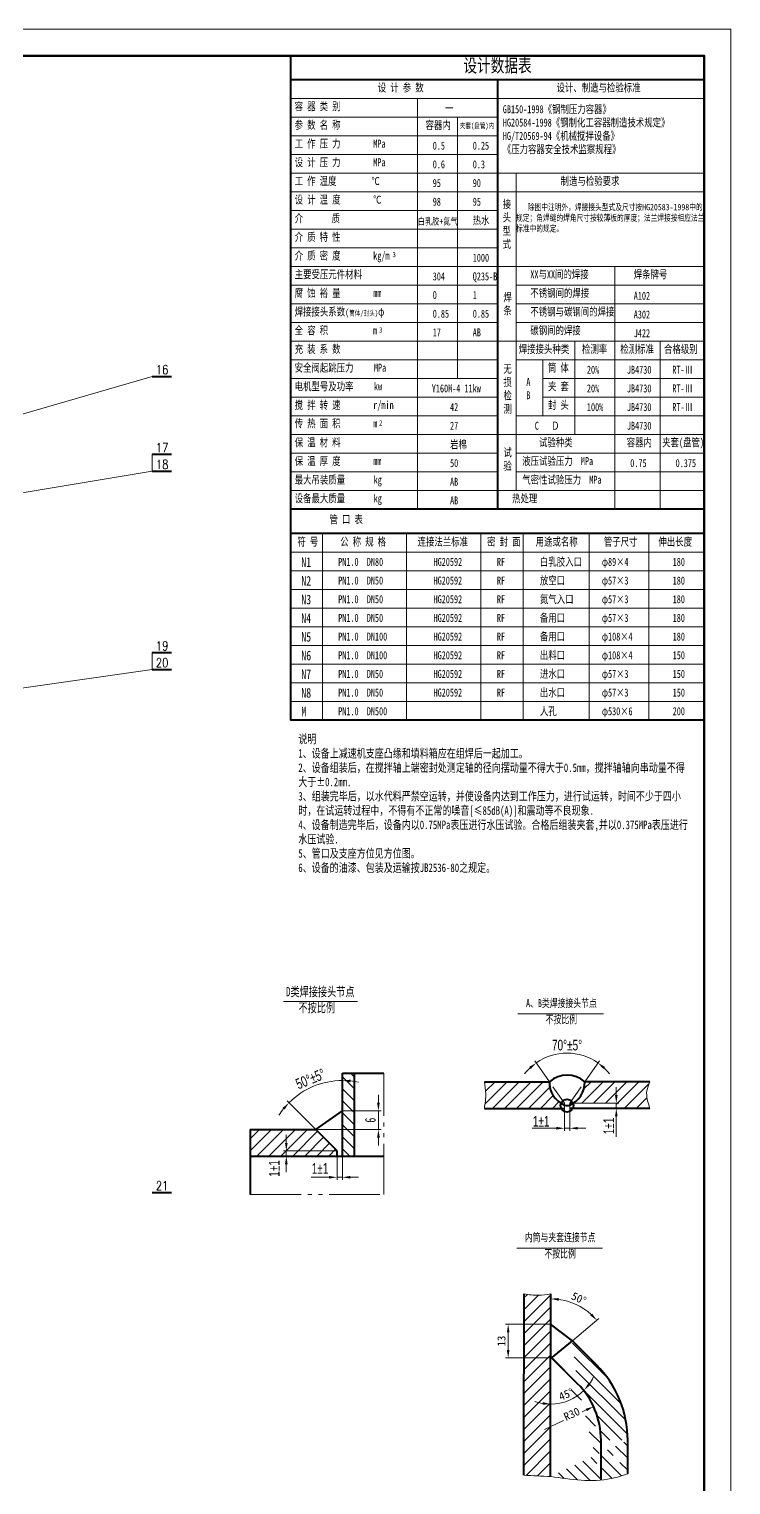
# Model space of a CAD drawing. Extents: x 588 to 11544, y -7167 to 4607.
# Drawn here: x 7862 to 11544, y -3033 to 4607 of the extents above; entities that cross this region are included whole.
import ezdxf
from ezdxf.enums import TextEntityAlignment as Align

# ---------------------------------------------------------------- set-up
doc = ezdxf.new("R2010")
doc.units = 0
doc.header["$LTSCALE"] = 10
doc.header["$PDMODE"] = 1
doc.linetypes.add('JXX-L', pattern=[2.9499999999999997, 1.9, -0.25, 0.15, -0.25, 0.15, -0.25])
doc.linetypes.add('XX-L', pattern=[1.25, 0.75, -0.5])
doc.layers.get('Defpoints').update_dxf_attribs({"linetype": 'CONTINUOUS'})
for name, color, linetype, lineweight in [('A 粗实线', 1, 'CONTINUOUS', 40), ('B 细实线', 7, 'CONTINUOUS', 18), ('C 文 字', 2, 'CONTINUOUS', 20), ('G 长虚线', 6, 'XX-L', 20), ('I 长双点线', 3, 'JXX-L', 18), ('J 标注尺寸', 2, 'CONTINUOUS', 18)]:
    doc.layers.add(name, color=color, linetype=linetype, lineweight=lineweight)
doc.styles.add('HZTXT', font='SIMFANG.TTF', dxfattribs={"width": 0.75})
doc.styles.add('ROMANC', font='romanc', dxfattribs={"width": 0.7, "height": 6})
doc.styles.get("Standard").update_dxf_attribs({"font": 'SIMFANG.TTF'})
doc.styles.add('style2', font='SIMFANG.TTF', dxfattribs={"width": 0.7})
doc.styles.add('标题中文', font='SIMFANG.TTF', dxfattribs={"width": 0.7})
doc.dimstyles.new('通用标注4.0', dxfattribs={"dimtxt": 42, "dimasz": 42, "dimexe": 4, "dimexo": 4, "dimgap": 4, "dimtad": 1, "dimdec": 0, "dimzin": 0, "dimdsep": 46, "dimtxsty": 'Standard', "dimcen": 4, "dimadec": 0, "dimazin": 0, "dimtfac": 0.375, "dimtdec": 0, "dimtmove": 2, "dimatfit": 3, "dimfxl": 1, "dimtzin": 0, "dimarcsym": 0})

# ---------------------------------------------------------------- blocks, each defined once
blk = doc.blocks.new('*D20')
at = {"layer": 'Defpoints', "color": 0}
for p in [(3057.883918135711, 4137.645602098165), (3047.205497225733, 4127.329979971777), (3060.40881783709, 4127.329979971777), (3052.807157531412, 4119.329979971777), (3054.807157531412, 4119.329979971777)]:
    blk.add_point(p, dxfattribs=at)
at = {"layer": 'J 标注尺寸', "color": 0, "lineweight": -2}
for p, q in [((3047.205497225733, 4127.329979971777), (3041.670125989236, 4135.235309369756)), ((3060.40881783709, 4127.329979971777), (3065.944189073587, 4135.235309369756))]:
    blk.add_line(p, q, dxfattribs=at)
for start, end in [(54.99999999999565, 125.0000000000044), (133.5339302520783, 142.0678605041521), (37.93213949584797, 46.46606974792181)]:
    blk.add_arc((3053.807157531412, 4117.901831965035), 20.16026875055566, start, end, dxfattribs=at)
at = {"layer": 'J 标注尺寸', "color": 0}
for points in [[(3039.604619324006, 4132.904456170163), (3040.237553920406, 4132.130250902369), (3042.243702425587, 4134.416157325467)], [(3067.376761142417, 4132.130250902369), (3068.009695738817, 4132.904456170163), (3065.370612637236, 4134.416157325467)]]:
    blk.add_solid(points, dxfattribs=at)
at = {"layer": 'J 标注尺寸', "color": 0, "insert": (3053.807157531412, 4141.062100715591), "char_height": 4, "attachment_point": 5, "style": 'style2'}
blk.add_mtext('{\\fﾷￂￋￎ_GB2312|b0|i0|c134|p49;70°±5°}', dxfattribs=at)
blk = doc.blocks.new('*D26')
at = {"layer": 'Defpoints', "color": 0}
for p in [(3237.529882554551, 4833.701037508146), (3244.866875172898, 4832.923096402701), (3234.866875172898, 4816.319008281709), (3242.866875172898, 4808.319008281709), (3244.866875172898, 4806.319008281708)]:
    blk.add_point(p, dxfattribs=at)
at = {"layer": 'J 标注尺寸', "color": 0, "lineweight": -2}
for p, q in [((3244.866875172898, 4832.923096402701), (3244.866875172899, 4835.666970911132)), ((3234.866875172898, 4816.319008281709), (3224.114731783625, 4827.071151670984))]:
    blk.add_line(p, q, dxfattribs=at)
for start, end in [(89.99999999999905, 134.9999999999966), (77.86737145388587, 83.93368572694246), (141.0663142730532, 147.1326285461097)]:
    blk.add_arc((3244.866875172898, 4806.319008281709), 28.34796262942333, start, end, dxfattribs=at)
at = {"layer": 'J 标注尺寸', "color": 0}
for points in [[(3247.836215487091, 4834.008929804123), (3247.889129342651, 4835.00752888478), (3244.866875172899, 4834.666970911132)], [(3222.443971294357, 4824.46779932445), (3223.187503222061, 4823.799098888917), (3224.821838564812, 4826.364044889798)]]:
    blk.add_solid(points, dxfattribs=at)
at = {"layer": 'J 标注尺寸', "color": 0, "insert": (3232.870529236219, 4835.280749340962), "char_height": 4, "attachment_point": 5, "rotation": 22.499999999999368, "style": 'style2'}
blk.add_mtext('{\\fﾷￂￋￎ_GB2312|b0|i0|c134|p49;50°±5°}', dxfattribs=at)
blk = doc.blocks.new('*D25')
at = {"layer": 'Defpoints', "color": 0}
for p in [(3244.866875172898, 4823.321083663805), (3258.347866930999, 4823.321083663805), (3234.866875172899, 4816.319008281709)]:
    blk.add_point(p, dxfattribs=at)
at = {"layer": 'J 标注尺寸', "color": 0, "lineweight": -2}
for p, q in [((3258.347866930999, 4826.321083663805), (3258.347866930999, 4829.321083663805)), ((3244.866875172898, 4823.321083663805), (3259.347866930999, 4823.321083663805)), ((3258.347866930999, 4816.319008281709), (3258.347866930999, 4823.321083663805)), ((3234.866875172899, 4816.319008281709), (3259.347866930999, 4816.319008281709)), ((3258.347866930999, 4813.319008281709), (3258.347866930999, 4810.319008281709))]:
    blk.add_line(p, q, dxfattribs=at)
at = {"layer": 'J 标注尺寸', "color": 0}
for points in [[(3257.847866930999, 4826.321083663805), (3258.847866930999, 4826.321083663805), (3258.347866930999, 4823.321083663805)], [(3257.847866930999, 4813.319008281709), (3258.847866930999, 4813.319008281709), (3258.347866930999, 4816.319008281709)]]:
    blk.add_solid(points, dxfattribs=at)
at = {"layer": 'J 标注尺寸', "color": 0, "insert": (3255.347866930998, 4819.820045972758), "char_height": 4, "attachment_point": 5, "rotation": 90, "style": 'style2'}
blk.add_mtext('6', dxfattribs=at)
blk = doc.blocks.new('*D54')
at = {"layer": 'Defpoints', "color": 0}
for p in [(1560.302169632409, -309.4414335799414), (1544.37686691069, -322.0425097915684), (1560.704548699302, -322.0425097915684)]:
    blk.add_point(p, dxfattribs=at)
at = {"layer": 'J 标注尺寸', "color": 0, "lineweight": -2}
for p, q in [((1560.302169632409, -309.4414335799414), (1543.37686691069, -309.4414335799414)), ((1544.37686691069, -312.4414335799414), (1544.37686691069, -319.0425097915684)), ((1560.704548699302, -322.0425097915684), (1543.37686691069, -322.0425097915684))]:
    blk.add_line(p, q, dxfattribs=at)
at = {"layer": 'J 标注尺寸', "color": 0}
for points in [[(1543.87686691069, -312.4414335799414), (1544.87686691069, -312.4414335799414), (1544.37686691069, -309.4414335799414)], [(1543.87686691069, -319.0425097915684), (1544.87686691069, -319.0425097915684), (1544.37686691069, -322.0425097915684)]]:
    blk.add_solid(points, dxfattribs=at)
at = {"layer": 'J 标注尺寸', "color": 0, "insert": (1541.87686691069, -315.7419716857546), "char_height": 3, "attachment_point": 5, "rotation": 90}
blk.add_mtext('13', dxfattribs=at)
blk = doc.blocks.new('*D52')
at = {"layer": 'Defpoints', "color": 0}
for p in [(1560.302169632409, -298.0465491641398), (1572.688474704927, -303.6124269160521), (1568.429458390522, -315.625283859058), (1560.30216963241, -322.4448888584612), (1560.30216963241, -322.4448888584612)]:
    blk.add_point(p, dxfattribs=at)
at = {"layer": 'J 标注尺寸', "color": 0, "lineweight": -2}
blk.add_line((1568.429458390522, -315.625283859058), (1578.335375396332, -307.3132325530102), dxfattribs=at)
blk.add_arc((1560.30216963241, -322.4448888584612), 22.54067825425323, 47.63129019004455, 82.36870980995471, dxfattribs=at)
at = {"layer": 'J 标注尺寸', "color": 0}
for points in [[(1563.262246457742, -300.6027413394863), (1563.32879281376, -299.604958005039), (1560.302169632409, -299.904210604208)], [(1575.853095863733, -305.4451364302954), (1575.131524658061, -306.1374766610674), (1577.569330953213, -307.9560201626967)]]:
    blk.add_solid(points, dxfattribs=at)
at = {"layer": 'J 标注尺寸', "color": 0, "insert": (1570.88481754903, -299.7503271639523), "char_height": 3, "attachment_point": 5, "rotation": 334.9999999999993}
blk.add_mtext('50°', dxfattribs=at)
blk = doc.blocks.new('*D53')
at = {"layer": 'Defpoints', "color": 0}
for p in [(1560.302169632409, -322.444888858461), (1560.704548699301, -322.0425097915684), (1570.398014717593, -331.73597580986), (1564.890514890397, -338.7640683501522), (1560.302169632409, -366.4941256803041)]:
    blk.add_point(p, dxfattribs=at)
at = {"layer": 'J 标注尺寸', "color": 0, "lineweight": -2}
blk.add_line((1570.398014717593, -331.73597580986), (1573.544868781084, -334.8828298733517), dxfattribs=at)
for start, end in [(324.7074148963391, 334.4148297926789), (250.5851702073206, 260.2925851036604), (270.0000000000001, 314.9999999999993)]:
    blk.add_arc((1560.302169632409, -321.6401307246765), 17.7280047384829, start, end, dxfattribs=at)
at = {"layer": 'J 标注尺寸', "color": 0}
for points in [[(1575.1541866935, -332.2048916333977), (1574.389785966678, -331.5601501900005), (1572.837761999898, -334.1757230921652)], [(1557.355233625126, -338.6160927988255), (1557.270621734385, -339.6125067830435), (1560.302169632409, -339.3681354631594)]]:
    blk.add_solid(points, dxfattribs=at)
at = {"layer": 'J 标注尺寸', "color": 0, "insert": (1566.129674753804, -335.7089726235458), "char_height": 3, "attachment_point": 5, "rotation": 22.49999999999952}
blk.add_mtext('45°', dxfattribs=at)
blk = doc.blocks.new('A、B类焊接接头节点')
at = {"layer": 'J 标注尺寸'}
h = blk.add_hatch(dxfattribs=at)
h.set_pattern_fill('ANSI31', color=256, style=0)
h.set_pattern_definition([(45, (-3052.83468107322, -4119.501599075016), (-2.245064030267288, 2.245064030267288), [])])
edge = h.paths.add_edge_path()
edge.add_arc((0.9724764581915222, -1.109201533366104), 2.410373919064113, 180, 206.1529425672991, ccw=False)
edge.add_arc((0.9724764581915228, -1.109201533366103), 2.410373919064114, 158.9896631412668, 180, ccw=False)
edge.add_arc((3.425507529766036, 7.49942255827591), 9.060664960463033, 177.919350547366, 238.729860753278, ccw=False)
edge.add_line((-5.629183847487184, 7.828380896760791), (-30.02752354180847, 7.828380896760791))
edge.add_spline(control_points=[(-30.02752354180848, 7.828380896760791), (-29.77489933522884, 6.322001552556685), (-29.2168478361109, 2.994381992039052), (-29.74077360850242, -0.3443157079173034), (-30.02752354180848, -2.171619103239209)], knot_values=[0, 0, 0, 0, 4.553085131909655, 10.0578484456397, 10.0578484456397, 10.0578484456397, 10.0578484456397], degree=3, periodic=0)
edge.add_line((-30.02752354180847, -2.171619103239209), (-1.191125015492904, -2.171619103239209))
edge = h.paths.add_edge_path()
edge.add_line((19.42080517950308, -0.171619103239209), (19.42080517950308, -2.171619103239209))
edge.add_line((19.42080517950308, -2.171619103239209), (20.42080517950308, -2.171619103239209))
edge.add_line((20.42080517950308, -2.171619103239209), (31.97247645819152, -2.171619103239209))
edge.add_spline(control_points=[(31.97247645819152, -2.171619103239209), (31.25895520104405, 0.07102048241540615), (30.17200279387998, 3.487376297477567), (31.51208168879566, 6.718353101825414), (31.97247645819152, 7.828380896760791)], knot_values=[0, 0, 0, 0, 6.737565344485811, 10.26376270678672, 10.26376270678672, 10.26376270678672, 10.26376270678672], degree=3, periodic=0)
edge.add_line((31.97247645819152, 7.828380896760791), (7.574136763870229, 7.828380896760791))
edge.add_arc((-1.480554613382994, 7.499422558275914), 9.060664960463034, -57.84712910257002, 2.0806494526340202, ccw=False)
edge.add_line((3.341350544649661, -0.1716191032392089), (19.42080517950308, -0.171619103239209))
at = {"layer": 'A 粗实线'}
for p, q in [((-30.02752354180848, 7.828380896760791), (-5.629183847487184, 7.828380896760791)), ((31.97247645819152, 7.828380896760791), (7.574136763870229, 7.828380896760791)), ((-30.02752354180848, -2.171619103239209), (-0.0275235418084776, -2.171619103239209)), ((31.97247645819152, -2.171619103239209), (1.972476458191522, -2.171619103239209))]:
    blk.add_line(p, q, dxfattribs=at)
blk.add_circle((0.9724764581915224, -1.109201533366104), 2.410373919064114, dxfattribs=at)
for centre, radius, start, end in [((3.425507529766037, 7.49942255827591), 9.060664960463033, 177.9193505474088, 247.5980844388618), ((0.9724764581915224, 0.431326579285269), 9.914551496021247, 48.25199659378093, 131.7480034062191), ((-1.480554613382992, 7.49942255827591), 9.060664960463033, 292.4019155611382, 2.080649452591131), ((0.9724764581915224, 1.164279305239688), 2.273480838605612, 243.9054237838305, 296.0945762161695)]:
    blk.add_arc(centre, radius, start, end, dxfattribs=at)
at = {"layer": 'G 长虚线'}
for p, q in [((-0.0275235418084776, -0.1716191032392089), (-5.629183847487184, 7.828380896760791)), ((1.972476458191522, -0.1716191032392089), (7.574136763870229, 7.828380896760791)), ((-0.0275235418084776, -2.171619103239209), (-0.0275235418084776, -0.1716191032392089)), ((1.972476458191522, -2.171619103239209), (1.972476458191522, -0.1716191032392089))]:
    blk.add_line(p, q, dxfattribs=at)
at = {"layer": 'J 标注尺寸'}
for p, q in [((-17.45923061490248, 33.33245176859782), (14.67352537791157, 33.33245176859782)), ((19.42080517950308, 2.828380896760791), (19.42080517950308, 5.828380896760791)), ((-0.0275235418084776, -2.171619103239209), (-0.0275235418084776, -10.59177609030485)), ((1.972476458191522, -0.1716191032392089), (20.42080517950308, -0.1716191032392089)), ((1.972476458191522, -2.171619103239209), (20.42080517950308, -2.171619103239209)), ((1.972476458191522, -2.171619103239209), (1.972476458191522, -10.59177609030485)), ((19.42080517950308, -0.1716191032392089), (19.42080517950308, -2.171619103239209)), ((19.42080517950308, -5.171619103239209), (19.42080517950308, -12.78566047887034)), ((-3.027523541808478, -9.591776090304847), (-12.06837029403323, -9.591776090304847)), ((1.972476458191522, -9.591776090304847), (-0.0275235418084776, -9.591776090304847)), ((4.972476458191522, -9.591776090304847), (7.972476458191522, -9.591776090304847))]:
    blk.add_line(p, q, dxfattribs=at)
for points in [[(-30.02752354180848, 7.828380896760791), (-29.49137839366449, 3.30697264284936), (-30.02752354180848, -2.171619103239209)], [(31.97247645819152, 7.828380896760791), (30.87775968063943, 4.476416843426705), (31.97247645819152, -2.171619103239209)]]:
    blk.add_spline(points, degree=3, dxfattribs=at)
for points in [[(18.92080517950308, 2.828380896760791), (19.92080517950308, 2.828380896760791), (19.42080517950308, -0.1716191032392089)], [(18.92080517950308, -5.171619103239209), (19.92080517950308, -5.171619103239209), (19.42080517950308, -2.171619103239209)], [(-3.027523541808478, -9.091776090304847), (-3.027523541808478, -10.09177609030485), (-0.0275235418084776, -9.591776090304847)], [(4.972476458191522, -9.091776090304847), (4.972476458191522, -10.09177609030485), (1.972476458191522, -9.591776090304847)]]:
    blk.add_solid(points, dxfattribs=at)
at = {"layer": 'J 标注尺寸', "char_height": 3, "width": 62.1, "attachment_point": 1, "style": '标题中文'}
for s, insert in [('A、B类焊接接头节点', (-14.39898569278739, 38.83549824427791)), ('不按比例', (-7.054353004084987, 32.72100108746417))]:
    blk.add_mtext(s, dxfattribs=dict(at, insert=insert))
at = {"layer": 'J 标注尺寸', "insert": (-8.743528309725662, -6.985362863139017), "char_height": 4, "attachment_point": 5, "style": 'style2'}
blk.add_mtext('{\\fﾷￂￋￎ_GB2312|b0|i0|c134|p49;1±1}', dxfattribs=at)
at = {"layer": 'J 标注尺寸', "insert": (16.61660408829994, -8.731458114535599), "char_height": 4, "attachment_point": 5, "rotation": 90, "style": 'style2'}
blk.add_mtext('{\\fﾷￂￋￎ_GB2312|b0|i0|c134|p49;1±1}', dxfattribs=at)
at = {"layer": 'J 标注尺寸'}
dim = blk.add_angular_dim_2l(base=(5.049237062490647, 18.1440030231488), line1=((-0.0275235418084776, -0.1716191032392089), (-5.629183847487184, 7.828380896760791)), line2=((1.972476458191522, -0.1716191032392089), (7.574136763870229, 7.828380896760791)), text='{\\f仿宋_GB2312|b0|i0|c134|p49;70°±5°}', dimstyle='通用标注4.0', dxfattribs=at)
dim.commit()
dim.dimension.update_dxf_attribs({"geometry": '*D20', "text_midpoint": (0.9724764581915224, 21.56050164057433), "insert": (-3052.83468107322, -4119.501599075016)})
blk = doc.blocks.new('D类焊接接头节点')
at = {"layer": 'J 标注尺寸'}
h = blk.add_hatch(dxfattribs=at)
h.set_pattern_fill('ANSI31', color=256, angle=90, style=0)
h.set_pattern_definition([(135, (-3239.866875172898, -4819.820045972758), (-2.245064030267288, -2.245064030267288), [])])
h.paths.add_polyline_path([(9.5, 17.6751788846459), (5, 17.6751788846459), (5, -13.50103769104862), (9.5, -13.50103769104862)])
h = blk.add_hatch(dxfattribs=at)
h.set_pattern_fill('ANSI31', color=256, style=0)
h.set_pattern_definition([(45, (-3239.866875172898, -4819.820045972758), (-2.245064030267288, 2.245064030267288), [])])
h.paths.add_polyline_path([(-29.53674107769621, -3.501037691048623), (-29.53674107769621, -13.50103769104862), (-16.05367463827133, -13.50103769104862), (-16.05367463827133, -11.50103769104862), (3.000000000000455, -11.50103769104862), (-4.999999999999544, -3.501037691048623)])
h.paths.add_polyline_path([(3, -13.50103769104862), (3, -11.50103769104862), (-16.05367463827133, -11.50103769104862), (-16.05367463827133, -13.50103769104862)])
at = {"layer": 'A 粗实线'}
for p, q in [((5, 17.6751788846459), (20.46345910245145, 17.6751788846459)), ((5, -13.50103769104862), (5, 17.6751788846459)), ((9.5, -13.50103769104862), (9.5, 17.6751788846459)), ((-4.999999999999545, -3.501037691048623), (5, 3.501037691047713)), ((-29.53674107769621, -3.501037691048623), (-29.53674107769621, -27.88196099332527)), ((-29.53674107769621, -3.501037691048623), (-4.999999999999545, -3.501037691048623)), ((3.000000000000455, -11.50103769104862), (-4.999999999999545, -3.501037691048623)), ((-29.53674107769621, -13.50103769104862), (5, -13.50103769104862)), ((3, -13.50103769104862), (3, -11.50103769104862)), ((5, -13.50103769104862), (20.46345910245145, -13.50103769104862))]:
    blk.add_line(p, q, dxfattribs=at)
at = {"layer": 'I 长双点线'}
for p, q in [((20.46345910245145, -27.88196099332527), (20.46345910245145, 17.6751788846459)), ((-29.53674107769621, -27.88196099332527), (20.46345910245191, -27.88196099332527))]:
    blk.add_line(p, q, dxfattribs=at)
at = {"layer": 'J 标注尺寸'}
for p, q in [((-17.09550206171116, 44.44535657877896), (10.60261358208663, 44.44535657877896)), ((-16.05367463827133, -8.501037691048623), (-16.05367463827133, -5.501037691048623)), ((3.000000000000455, -11.50103769104862), (-17.05367463827133, -11.50103769104862)), ((3.000000000000455, -13.50103769104862), (-17.05367463827133, -13.50103769104862)), ((-16.05367463827133, -11.50103769104862), (-16.05367463827133, -13.50103769104862)), ((3, -13.50103769104862), (3, -22.4067950646695)), ((5, -13.50103769104862), (5, -22.4067950646695)), ((-16.05367463827133, -16.50103769104862), (-16.05367463827133, -19.50103769104862)), ((0, -21.4067950646695), (-6.736571717381594, -21.4067950646695)), ((5, -21.4067950646695), (3, -21.4067950646695)), ((8, -21.4067950646695), (11, -21.4067950646695))]:
    blk.add_line(p, q, dxfattribs=at)
for points in [[(-16.55367463827133, -8.501037691048623), (-15.55367463827133, -8.501037691048623), (-16.05367463827133, -11.50103769104862)], [(-16.55367463827133, -16.50103769104862), (-15.55367463827133, -16.50103769104862), (-16.05367463827133, -13.50103769104862)], [(0, -20.9067950646695), (0, -21.9067950646695), (3, -21.4067950646695)], [(8, -20.9067950646695), (8, -21.9067950646695), (5, -21.4067950646695)]]:
    blk.add_solid(points, dxfattribs=at)
at = {"layer": 'J 标注尺寸', "char_height": 3.5, "width": 51, "attachment_point": 1, "style": 'style2'}
for s, insert in [('D{\\fﾷￂￋￎ_GB2312|b0|i0|c134|p49;类焊接接头节点}', (-16.14644854581275, 49.94362858592831)), ('{\\fﾷￂￋￎ_GB2312|b0|i0|c134|p49;不按比例}', (-11.5092115260486, 43.93366311076716))]:
    blk.add_mtext(s, dxfattribs=dict(at, insert=insert))
at = {"layer": 'J 标注尺寸', "insert": (-20.55367463827179, -18.07682058142836), "char_height": 4, "attachment_point": 5, "rotation": 90, "style": 'style2'}
blk.add_mtext('{\\fﾷￂￋￎ_GB2312|b0|i0|c134|p49;1±1}', dxfattribs=at)
at = {"layer": 'J 标注尺寸', "insert": (-3.407385127946327, -18.11277421253726), "char_height": 4, "attachment_point": 5, "style": 'style2'}
blk.add_mtext('{\\fﾷￂￋￎ_GB2312|b0|i0|c134|p49;1±1}', dxfattribs=at)
at = {"layer": 'J 标注尺寸'}
dim = blk.add_angular_dim_2l(base=(-2.336992618347722, 13.8809915353886), line1=((5, -13.50103769104862), (5, 13.10305042994332)), line2=((3.000000000000455, -11.50103769104862), (-4.999999999999545, -3.501037691048623)), text='{\\f仿宋_GB2312|b0|i0|c134|p49;50°±5°}', dimstyle='通用标注4.0', dxfattribs=at)
dim.commit()
dim.dimension.update_dxf_attribs({"geometry": '*D26', "text_midpoint": (-6.996345936679973, 15.46070336820412), "insert": (-3239.866875172898, -4819.820045972758)})
dim = blk.add_linear_dim(base=(18.48099175810057, 3.501037691047713), p1=(-4.999999999999545, -3.501037691048623), p2=(5, 3.501037691047713), angle=90, text='6', dimstyle='通用标注4.0', dxfattribs=at)
dim.commit()
dim.dimension.update_dxf_attribs({"geometry": '*D25', "text_midpoint": (15.48099175810012, 0), "insert": (-3239.866875172898, -4819.820045972758)})
blk = doc.blocks.new('内筒与夹套连接节点')
at = {"layer": 'B 细实线'}
h = blk.add_hatch(dxfattribs=at)
h.set_pattern_fill('ANSI31', color=256, style=0)
h.set_pattern_definition([(45, (-1560.302169632409, 330.0417438526474), (-2.245064030267288, 2.245064030267288), [])])
edge = h.paths.add_edge_path()
edge.add_spline(control_points=[(0, 31.99519468850758), (-1.506379344203879, 31.74257048192817), (-4.833998904721739, 31.18451898280955), (-8.172696604677867, 31.70844475520198), (-10, 31.99519468850758)], knot_values=[0, 0, 0, 0, 4.553085131909655, 10.0578484456397, 10.0578484456397, 10.0578484456397, 10.0578484456397], degree=3, periodic=0)
edge.add_line((-10, 31.99519468850758), (-10, 1.995194688507581))
edge.add_line((-10, 1.995194688507581), (-10, -36.00476812893527))
edge.add_spline(control_points=[(-10, -36.00476812893521), (-6.666905360220653, -36.1752370029044), (-3.333810720441079, -36.34570587687352), (8.321876521222293e-11, -36.45238182765945)], knot_values=[28.88908459607951, 28.88908459607951, 28.88908459607951, 28.88908459607951, 38.89808214173495, 38.89808214173495, 38.89808214173495, 38.89808214173495], degree=3, periodic=0)
edge.add_line((-2.273736754432321e-13, -36.45238182765632), (0, 7.596854994186288))
edge.add_line((0, 7.596854994186288), (0, 31.99519468850752))
h = blk.add_hatch(dxfattribs=at)
h.set_pattern_fill('ANSI31', color=256, angle=90, style=0)
h.set_pattern_definition([(135, (-1560.302169632409, 330.0417438526474), (-2.245064030267288, -2.245064030267288), [])])
edge = h.paths.add_edge_path()
edge.add_line((0, 7.596854994186288), (8.127288758112627, 14.41645999358951))
edge.add_line((0.402379066892081, 7.999234061079051), (10.09584508518333, -1.694231957212537))
edge.add_line((8.1272887581124, 14.41645999358946), (17.16691289704863, 5.376835854653109))
edge.add_arc((-11.11735835041327, -22.90743539280879), 40, 0, 45.0000000000046)
edge.add_arc((-11.11735835041327, -22.90743539280879), 30, 0, 44.9999999999954)
edge.add_line((18.88264164958673, -37.79855363854631), (18.88264164958673, -22.90743539280879))
edge.add_line((28.88264164958673, -35.52317155059154), (28.88264164958673, -22.90743539280879))
edge.add_spline(control_points=[(0.003181294128580703, -36.45248360397864), (7.660405936428106, -37.60410250058436), (17.49814675421885, -39.0836631449323), (26.81711124172261, -36.16916451933071), (28.88264164958673, -35.52317155059154)], knot_values=[0, 0, 0, 0, 22.67124873451915, 29.12724642213084, 29.12724642213084, 29.12724642213084, 29.12724642213084], degree=3, periodic=0)
at = {"layer": 'A 粗实线'}
for p, q in [((-10, 31.99519468850758), (-10, 1.995194688507581)), ((0, 31.99519468850758), (0, 7.596854994186288)), ((8.1272887581124, 14.41645999358946), (0, 20.60031027270605)), ((0, 7.596854994186288), (8.127288758112627, 14.41645999358951)), ((8.1272887581124, 14.41645999358946), (17.16691289704863, 5.376835854653109)), ((0, -36.45238182765678), (0, 7.596854994186288)), ((0.402379066892081, 7.999234061079051), (10.09584508518333, -1.694231957212537)), ((-10, -36.00476812893515), (-10, 1.995194688507581)), ((18.88264164958673, -37.79855363854631), (18.88264164958673, -22.90743539280879)), ((28.88264164958673, -35.52317155059154), (28.88264164958673, -22.90743539280879))]:
    blk.add_line(p, q, dxfattribs=at)
for radius, end in [(40, 45.0000000000046), (30, 44.9999999999954)]:
    blk.add_arc((-11.11735835041327, -22.90743539280879), radius, 0, end, dxfattribs=at)
at = {"layer": 'B 细实线'}
for points in [[(0, 31.99519468850758), (-4.521408253911432, 31.45904954036359), (-10, 31.99519468850758)], [(0.003181294128580703, -36.45248360397864), (22.66056405357358, -37.24527971549833), (28.88264164958673, -35.52317155059154)]]:
    blk.add_spline(points, degree=3, dxfattribs=at)
blk.add_open_spline([(0.003181294128580703, -36.45248360397864), (-3.331690313436411, -36.34581432365763), (-6.665845156718206, -36.17529122629639), (-10, -36.00476812893521)], degree=3, dxfattribs=at)
at = {"layer": 'J 标注尺寸'}
for p, q in [((-12.73977443870263, 49.16505681769104), (19.39298155411143, 49.16505681769104)), ((-2.297553633623465, -18.80920076586455), (4.776030955890292, -15.52236956809668)), ((13.36835651947263, -11.52983602779977), (11.85458396332069, -12.23322973164557))]:
    blk.add_line(p, q, dxfattribs=at)
blk.add_solid([(13.15766023493552, -11.07639686354275), (13.57905280400996, -11.98327519205702), (16.08899150501566, -10.26565832057668)], dxfattribs=at)
at = {"layer": 'J 标注尺寸', "char_height": 3, "width": 62.1, "attachment_point": 1, "style": '标题中文'}
for s, insert in [('内筒与夹套连接节点', (-9.679529516587536, 54.66810329337113)), ('不按比例', (-2.334896827885132, 48.55360613655739))]:
    blk.add_mtext(s, dxfattribs=dict(at, insert=insert))
at = {"layer": 'J 标注尺寸', "insert": (7.932652283328025, -13.05428800745631), "char_height": 3, "attachment_point": 5, "rotation": 24.922537454418883}
blk.add_mtext('R30', dxfattribs=at)
at = {"layer": 'J 标注尺寸'}
for base, line1, line2, picture, middle in [((12.38630507251787, 26.42931693659528), ((0, 7.596854994186288), (8.127288758112627, 14.41645999358951)), ((0, 31.99519468850758), (0, 7.596854994186288)), '*D52', (10.58264791662123, 30.29141668869516)), ((4.588345257987157, -8.722324497504758), ((0, -36.45238182765678), (0, 7.596854994186288)), ((0.402379066892081, 7.999234061079051), (10.09584508518333, -1.694231957212537)), '*D53', (5.827505121394324, -5.667228770898419))]:
    dim = blk.add_angular_dim_2l(base=base, line1=line1, line2=line2, dimstyle='通用标注4.0', dxfattribs=at)
    dim.commit()
    dim.dimension.update_dxf_attribs({"geometry": picture, "text_midpoint": middle, "insert": (-1560.302169632409, 330.0417438526474)})
dim = blk.add_linear_dim(base=(-15.92530272171916, 7.999234061079051), p1=(0, 20.60031027270605), p2=(0.402379066892081, 7.999234061079051), angle=90, dimstyle='通用标注4.0', dxfattribs=at)
dim.commit()
dim.dimension.update_dxf_attribs({"geometry": '*D54', "text_midpoint": (-18.42530272171916, 14.29977216689281), "insert": (-1560.302169632409, 330.0417438526474)})

msp = doc.modelspace()

# ---------------------------------------------------------------- linework, layer by layer
at = {"layer": 'A 粗实线'}
for p, q in [((9233.755922347302, 4467.381818811501), (9233.7559223473, 980.8014985875361)), ((11403.75592234653, 4341.146070256054), (9233.755922347302, 4341.146070256054)), ((10318.75592234691, 4341.146070256054), (10318.75592234691, 2087.146070256859)), ((8507.595875440325, 2784.838934782339), (8608.692982637363, 2784.838934782339)), ((8507.595875440325, 2375.736933869873), (8608.692982637363, 2375.736933869873)), ((8507.595875440325, 2287.252659575446), (8608.692982637363, 2287.252659575446)), ((11403.75592234653, 2087.146070256859), (9233.755922347302, 2087.146070256859)), ((11403.75592234653, 1960.801498587184), (9233.755922347302, 1960.801498587184)), ((8507.595875440325, 1334.828823902334), (8608.692982637363, 1334.828823902334)), ((8507.595875440325, 1246.344549607908), (8608.692982637363, 1246.344549607908)), ((11403.75592234653, 980.8014985875361), (9233.755922347302, 980.8014985875361)), ((8507.595875440325, -1498.69210873534), (8608.692982637394, -1498.69210873534))]:
    msp.add_line(p, q, dxfattribs=at)
at = {"layer": 'A 粗实线', "color": 5, "lineweight": 120}
msp.add_lwpolyline([(11403.75592234653, -7026.618181184394), (11403.75592234653, 4467.381818811501), (3577.755922349322, 4467.381818811501), (3577.755922349322, -7026.618181184394)], close=True, dxfattribs=at)
at = {"layer": 'B 细实线'}
for p, q in [((11403.75592234653, 4243.14607025609), (9233.755922347302, 4243.14607025609)), ((9898.755922347063, 4243.14607025609), (9898.755922347063, 2087.146070256859)), ((10318.75592234691, 4145.146070256124), (9233.755922347302, 4145.146070256124)), ((10108.75592234699, 4145.146070256123), (10108.75592234699, 2773.146070256615)), ((10318.75592234691, 4047.14607025616), (9233.755922347302, 4047.14607025616)), ((10318.75592234691, 3949.146070256194), (9233.755922347302, 3949.146070256194)), ((11403.75592234653, 3851.14607025623), (9233.755922347302, 3851.14607025623)), ((10416.75592234688, 3851.14607025623), (10416.75592234688, 2185.146070256825)), ((11403.75592234653, 3753.146070256264), (9233.755922347302, 3753.146070256264)), ((10318.75592234691, 3655.1460702563), (9233.755922347302, 3655.1460702563)), ((10318.75592234691, 3557.146070256334), (9233.755922347302, 3557.146070256334)), ((10318.75592234691, 3459.146070256368), (9233.755922347302, 3459.14607025637)), ((11403.75592234653, 3361.146070256406), (9233.755922347302, 3361.146070256405)), ((10934.75592234669, 3361.146070256406), (10934.75592234669, 2087.146070256859)), ((10318.75592234691, 3263.14607025644), (9233.755922347302, 3263.14607025644)), ((11403.75592234653, 3263.14607025644), (10416.75592234688, 3263.14607025644)), ((10318.75592234691, 3165.146070256473), (9233.755922347302, 3165.146070256475)), ((11403.75592234653, 3165.146070256475), (10416.75592234688, 3165.146070256476)), ((10318.75592234691, 3067.146070256505), (9233.755922347302, 3067.14607025651)), ((11403.75592234653, 3067.146070256505), (10416.75592234688, 3067.146070256505)), ((11403.75592234653, 2969.146070256545), (9233.755922347302, 2969.146070256545)), ((10724.75592234677, 2969.146070256546), (10724.75592234677, 2479.146070256721)), ((11172.75592234661, 2969.146070256545), (11172.75592234661, 2087.146070256859)), ((10318.75592234691, 2871.14607025658), (9233.755922347302, 2871.14607025658)), ((11403.75592234653, 2871.146070256585), (10416.75592234688, 2871.146070256585)), ((11403.75592234653, 2871.146070256578), (10416.75592234688, 2871.146070256578)), ((10556.75592234683, 2871.146070256585), (10556.75592234683, 2577.146070256683)), ((6269.510214417774, 2134.561728081822), (8507.595875440325, 2784.838934782339)), ((10318.75592234691, 2773.146070256613), (9233.755922347302, 2773.146070256615)), ((11403.75592234653, 2773.14607025662), (10556.75592234683, 2773.14607025662)), ((10318.75592234691, 2675.146070256648), (9233.755922347302, 2675.14607025665)), ((11403.75592234653, 2675.14607025665), (10556.75592234683, 2675.146070256651)), ((11403.75592234653, 2675.146070256655), (10556.75592234683, 2675.146070256655)), ((10318.75592234691, 2577.146070256685), (9233.755922347302, 2577.146070256685)), ((11403.75592234653, 2577.146070256683), (10416.75592234688, 2577.146070256683)), ((11403.75592234653, 2479.146070256719), (9233.755922347302, 2479.146070256719)), ((8507.595875440325, 2287.252659575446), (8507.595875440325, 2375.736933869873)), ((10318.75592234691, 2381.146070256753), (9233.755922347302, 2381.146070256755)), ((11403.75592234653, 2381.146070256755), (10416.75592234688, 2381.146070256755)), ((11403.75592234653, 2381.146070256757), (10416.75592234688, 2381.146070256757)), ((7079.010214417774, 2050.006999451113), (8507.595875440325, 2287.252659575446)), ((10318.75592234691, 2283.146070256788), (9233.755922347302, 2283.146070256789)), ((11403.75592234653, 2283.146070256789), (10416.75592234688, 2283.146070256789)), ((11403.75592234653, 2283.146070256791), (10416.75592234688, 2283.146070256791)), ((11403.75592234653, 2283.146070256791), (10416.75592234688, 2283.146070256791)), ((11403.75592234653, 2185.146070256825), (9233.755922347302, 2185.146070256825)), ((9401.755922347242, 1960.801498587184), (9401.755922347242, 980.8014985875361)), ((9841.377108240391, 1960.801498587184), (9841.377108240391, 980.8014985875361)), ((10232.45364399055, 1960.801498587184), (10232.45364399055, 980.8014985875361)), ((10453.65619689762, 1960.801498587184), (10453.65619689762, 980.8014985875361)), ((10799.92175838308, 1960.801498587184), (10799.92175838308, 980.8014985875361)), ((11112.5798518061, 1960.801498587184), (11112.5798518061, 980.8014985875361)), ((11403.75592234653, 1862.80149858722), (9233.755922347302, 1862.80149858722)), ((11403.75592234653, 1764.801498587254), (9233.755922347302, 1764.801498587254)), ((11403.75592234653, 1666.801498587289), (9233.755922347302, 1666.801498587289)), ((11403.75592234653, 1568.801498587324), (9233.755922347302, 1568.801498587324)), ((11403.75592234653, 1470.801498587359), (9233.755922347302, 1470.801498587359)), ((8507.595875440325, 1246.344549607908), (8507.595875440325, 1334.828823902334)), ((11403.75592234653, 1372.801498587394), (9233.755922347302, 1372.801498587394)), ((7629.510214417747, 1121.351763952116), (8507.595875440325, 1246.344549607908)), ((11403.75592234653, 1274.801498587429), (9233.755922347302, 1274.801498587429)), ((11403.75592234653, 1176.801498587464), (9233.755922347302, 1176.801498587464)), ((11403.75592234653, 1078.801498587501), (9233.755922347302, 1078.801498587501))]:
    msp.add_line(p, q, dxfattribs=at)
msp.add_lwpolyline([(11543.75592234648, -7166.618181184343), (11543.75592234648, 4607.381818811451), (3227.755922349447, 4607.381818811451), (3227.755922349447, -7166.618181184343)], close=True, dxfattribs=at)

# ---------------------------------------------------------------- block references
at = {"layer": 'J 标注尺寸', "xscale": 14, "yscale": 14}
for name, p in [('D类焊接接头节点', (9435.732650412925, -1118.922967622417)), ('A、B类焊接接头节点', (10670.62117323043, -1027.026065476727)), ('内筒与夹套连接节点', (10598.12998846211, -2478.471733205355))]:
    msp.add_blockref(name, p, dxfattribs=at)

# ---------------------------------------------------------------- texts
at = {"layer": 'C 文 字', "style": 'ROMANC', "width": 0.8}
for s, p in [('16', (8559.249237951804, 2820.423767242019)), ('17', (8559.249237951804, 2411.32176632956)), ('18', (8559.249237951804, 2322.837492035128)), ('19', (8559.249237951804, 1370.413656362021)), ('20', (8559.249237951804, 1281.929382067589)), ('21', (8559.249237951835, -1463.107276275659))]:
    msp.add_text(s, height=47.42115839998307, dxfattribs=at).set_placement(p, align=Align.MIDDLE)
at = {"layer": 'C 文 字', "attachment_point": 1, "style": 'HZTXT'}
for s, insert, char_height, width in [('设计数据表', (10140.27175815624, 4451.496488780888), 69.999999999975, 1084.999999999612), ('设 计 参 数', (9690.9898437633, 4321.289407717821), 41.999999999985, 671.99999999976), ('设计、制造与检验标准', (10628.87981108659, 4321.289407717821), 41.999999999985, 671.99999999976), ('容 器 类 别', (9254.88914189696, 4223.289407717855), 41.999999999985, 671.99999999976), ('GB150-1998《钢制压力容器》\\PHG20584-1998《钢制化工容器制造技术规定》\\PHG/T20569-94《机械搅拌设备》\\P《压力容器安全技术监察规程》', (10346.98203915237, 4207.904392073742), 41.999999999985, 1084.999999999612), ('参 数 名 称', (9254.88914189696, 4125.289407717891), 41.999999999985, 671.99999999976), ('容器内', (9941.61992906673, 4124.166258505401), 41.999999999985, 671.99999999976), ('一', (10043.32213587536, 4212.716797106512), 41.999999999985, 671.99999999976), ('夹套(盘管)内', (10121.11630325412, 4114.716797106545), 27.99999999999, 671.99999999976), ('工 作 压 力        MPa', (9254.88914189696, 4027.289407717926), 41.999999999985, 671.99999999976), ('0.5', (9979.28392732256, 4016.716797106582), 41.999999999985, 671.99999999976), ('0.25', (10189.28392732249, 4016.71679710658), 41.999999999985, 671.99999999976), ('设 计 压 力        MPa', (9254.88914189696, 3929.289407717961), 41.999999999985, 671.99999999976), ('0.6', (9979.28392732256, 3918.716797106618), 41.999999999985, 671.99999999976), ('0.3', (10189.28392732249, 3918.716797106615), 41.999999999985, 671.99999999976), ('工 作 温度{\\H0.6667x;  }       ℃', (9254.88914189696, 3831.289407717996), 41.999999999985, 671.99999999976), (' 制造与检验要求', (10628.87981108659, 3831.289407717996), 41.999999999985, 671.99999999976), ('95', (9979.28392732256, 3820.716797106653), 41.999999999985, 671.99999999976), ('90', (10189.28392732249, 3820.71679710665), 41.999999999985, 671.99999999976), ('设 计 温 度        ℃', (9254.88914189696, 3733.289407718031), 41.999999999985, 671.99999999976), ('98', (9979.28392732256, 3722.716797106688), 41.999999999985, 671.99999999976), ('95', (10189.28392732249, 3722.716797106685), 41.999999999985, 671.99999999976), ('接\\P头\\P型\\P式', (10346.25322186852, 3709.914976907298), 41.999999999985, 671.99999999976), ('   除图中注明外，焊接接头型式及尺寸按HG20583-1998中的规定；角焊缝的焊角尺寸按较薄板的厚度；法兰焊接按相应法兰标准中的规定。', (10416.75592234688, 3689.935028985303), 33.599999999988, 986.9999999996475), ('介       质', (9254.88914189696, 3635.289407718066), 41.999999999985, 671.99999999976), ('白乳胶+氮气', (9900.719898864754, 3616.522919651057), 35.90999999998717, 574.5599999997947), ('热水', (10189.28392732249, 3624.71679710672), 41.999999999985, 671.99999999976), ('介 质 特 性', (9254.88914189696, 3537.289407718101), 41.999999999985, 671.99999999976), ('介 质 密 度        kg/m', (9254.88914189696, 3439.289407718138), 41.999999999985, 671.99999999976), ('3', (9768.500659596788, 3438.224107745505), 27.99999999999, 671.99999999976), ('1000', (10189.28392732249, 3428.71679710679), 41.999999999985, 671.99999999976), ('主要受压元件材料', (9254.88914189696, 3341.289407718173), 41.999999999985, 671.99999999976), ('304', (9979.28392732256, 3330.716797106829), 41.999999999985, 671.99999999976), ('Q235-B', (10189.28392732249, 3330.716797106825), 41.999999999985, 671.99999999976), ('XX与XX间的焊接', (10491.41262195993, 3341.289407718173), 41.999999999985, 671.99999999976), ('焊条牌号', (11034.11040266738, 3341.289407718171), 41.999999999985, 671.99999999976), ('腐 蚀 裕 量        mm', (9254.88914189696, 3243.289407718208), 41.999999999985, 671.99999999976), ('0', (9979.28392732256, 3232.716797106864), 41.999999999985, 671.99999999976), ('1', (10189.28392732249, 3232.71679710686), 41.999999999985, 671.99999999976), ('焊\\P条', (10350.28165661458, 3220.920868436033), 41.999999999985, 671.99999999976), ('不锈钢间的焊接', (10491.41262195993, 3243.289407718207), 41.999999999985, 671.99999999976), ('A102', (11034.11040266738, 3228.585432499366), 41.999999999985, 671.99999999976), ('焊接接头系数{\\H0.8333x;(\\H0.8x;筒体/封头)}φ{\\H0.8333x;        } ', (9254.88914189696, 3145.289407718243), 41.999999999985, 671.99999999976), ('0.85', (9979.28392732256, 3134.716797106899), 41.999999999985, 671.99999999976), ('0.85', (10189.28392732249, 3134.716797106895), 41.999999999985, 671.99999999976), ('不锈钢与碳钢间的焊接', (10491.41262195993, 3145.289407718244), 41.999999999985, 671.99999999976), ('A302', (11034.11040266738, 3130.585432499402), 41.999999999985, 671.99999999976), ('全 容 积           m ', (9254.88914189696, 3047.289407718278), 41.999999999985, 671.99999999976), ('3', (9697.853772815995, 3042.053769861028), 27.99999999999, 671.99999999976), ('17', (9979.28392732256, 3036.716797106934), 41.999999999985, 671.99999999976), ('AB', (10189.28392732249, 3036.71679710693), 41.999999999985, 671.99999999976), ('碳钢间的焊接', (10491.41262195993, 3047.289407718272), 41.999999999985, 671.99999999976), ('J422', (11034.11040266738, 3032.58543249943), 41.999999999985, 671.99999999976), ('充 装 系 数', (9254.88914189696, 2949.289407718313), 41.999999999985, 671.99999999976), ('焊接接头种类', (10430.77617882328, 2949.289407718316), 41.999999999985, 671.99999999976), ('检测率', (10762.43348027017, 2949.289407718316), 41.999999999985, 671.99999999976), ('检测标准', (10963.54501532422, 2949.289407718316), 41.999999999985, 671.99999999976), ('合格级别', (11192.88247652468, 2949.289407718316), 41.999999999985, 671.99999999976), ('安全阀起跳压力     MPa', (9254.88914189696, 2851.289407718348), 41.999999999985, 671.99999999976), ('无\\P损\\P检\\P测', (10350.28165661462, 2845.234218726348), 41.999999999985, 671.99999999976), ('筒 体', (10583.84866263581, 2851.289407718351), 41.999999999985, 671.99999999976), ('20%', (10788.22841243408, 2840.716797107008), 41.999999999985, 671.99999999976), ('JB4730', (10998.22841243401, 2840.716797107008), 41.999999999985, 671.99999999976), ('RT-Ⅲ', (11236.22841243392, 2840.716797107008), 41.999999999985, 671.99999999976), ('电机型号及功率     kw', (9254.88914189696, 2753.289407718383), 41.999999999985, 671.99999999976), ('A\\PB', (10470.24298669104, 2777.038211258878), 41.999999999985, 671.99999999976), ('夹 套', (10583.84866263581, 2753.289407718384), 41.999999999985, 671.99999999976), ('Y160M-4 11kw', (9974.345707788923, 2742.716797107039), 41.999999999985, 671.99999999976), ('20%', (10788.22841243408, 2742.716797107043), 41.999999999985, 671.99999999976), ('JB4730', (10998.22841243401, 2742.716797107043), 41.999999999985, 671.99999999976), ('RT-Ⅲ', (11236.22841243392, 2742.716797107049), 41.999999999985, 671.99999999976), ('搅 拌 转 速        r/min', (9254.88914189696, 2655.289407718419), 41.999999999985, 671.99999999976), ('42', (10070.16244039152, 2644.716797107074), 41.999999999985, 671.99999999976), ('封 头', (10583.84866263581, 2655.289407718418), 41.999999999985, 671.99999999976), ('100%', (10788.22841243408, 2644.716797107078), 41.999999999985, 671.99999999976), ('JB4730', (10998.22841243401, 2644.716797107078), 41.999999999985, 671.99999999976), ('RT-Ⅲ', (11236.22841243392, 2644.716797107084), 41.999999999985, 671.99999999976), ('传 热 面 积        m ', (9254.88914189696, 2558.906055767475), 41.999999999985, 671.99999999976), ('2', (9697.853772815995, 2554.00318205997), 27.99999999999, 671.99999999976), ('27', (10070.16244039152, 2546.716797107109), 41.999999999985, 671.99999999976), ('C   Ｄ', (10514.71969728668, 2546.716797107108), 41.999999999985, 671.99999999976), ('JB4730', (10998.22841243401, 2546.716797107108), 41.999999999985, 671.99999999976), ('保 温 材 料', (9254.88914189696, 2459.289407718488), 41.999999999985, 671.99999999976), ('岩棉', (10070.16244039152, 2448.716797107144), 41.999999999985, 671.99999999976), ('试验种类', (10537.02040075263, 2459.289300561851), 41.999999999985, 671.99999999976), ('容器内', (10997.27566949106, 2459.289300561851), 41.999999999985, 671.99999999976), ('夹套(盘管) ', (11183.34742841351, 2459.289300561851), 41.999999999985, 671.99999999976), ('试\\P验', (10350.28165661458, 2406.351744774567), 41.999999999985, 671.99999999976), ('保 温 厚 度        mm', (9254.88914189696, 2361.289407718523), 41.999999999985, 671.99999999976), ('50', (10070.16244039152, 2350.716797107179), 41.999999999985, 671.99999999976), ('液压试验压力  MPa', (10449.07335142224, 2361.289300561886), 41.999999999985, 671.99999999976), ('0.75', (11015.8176430331, 2350.71679710718), 41.999999999985, 671.99999999976), ('0.375', (11253.81764303301, 2350.71679710718), 41.999999999985, 671.99999999976), ('最大吊装质量       kg', (9254.88914189696, 2263.289407718558), 41.999999999985, 671.99999999976), ('AB', (10070.16244039152, 2252.716797107214), 41.999999999985, 671.99999999976), ('气密性试验压力  MPa', (10449.07335142224, 2263.289300561921), 41.999999999985, 671.99999999976), ('设备最大质量       kg', (9254.88914189696, 2165.289407718593), 41.999999999985, 671.99999999976), ('AB', (10070.16244039152, 2154.716797107249), 41.999999999985, 671.99999999976), ('热处理', (10395.46260880761, 2165.289300561931), 41.999999999985, 671.99999999976), ('管 口 表', (9437.843341362017, 2055.467174003184), 41.999999999985, 671.99999999976), (' 符 号', (9247.398226009287, 1937.97077382166), 41.999999999985, 671.99999999976), ('公 称 规 格', (9493.816858995346, 1937.97077382166), 41.999999999985, 671.99999999976), ('连接法兰标准', (9899.830195508037, 1937.970773821661), 41.999999999985, 671.99999999976), ('密 封 面', (10264.76699627047, 1937.970773821663), 41.999999999985, 671.99999999976), ('用途或名称', (10519.57758921701, 1937.970773821661), 41.999999999985, 671.99999999976), ('管子尺寸', (10877.04589426864, 1937.970773821661), 41.999999999985, 671.99999999976), ('伸出长度', (11163.56444336295, 1937.970773821661), 41.999999999985, 671.99999999976), ('N1', (9289.897588127402, 1834.959844544696), 50.399999999982, 806.399999999712), ('白乳胶入口', (10541.79480322586, 1832.372225437643), 41.999999999985, 671.99999999976), ('PN1.0  DN80', (9483.348808901212, 1832.372225437643), 41.999999999985, 671.99999999976), ('HG20592', (9983.73401768407, 1832.372225437643), 41.999999999985, 671.99999999976), ('RF', (10316.07940758748, 1832.372225437643), 41.999999999985, 671.99999999976), ('φ89×4', (10866.67169741851, 1832.372225437643), 41.999999999985, 671.99999999976), ('180', (11238.43119216704, 1832.372225437643), 41.999999999985, 671.99999999976), ('N2', (9289.897588127402, 1736.959844544731), 50.399999999982, 806.399999999712), ('PN1.0  DN50', (9483.348808901212, 1734.372225437678), 41.999999999985, 671.99999999976), ('HG20592', (9983.73401768407, 1734.372225437678), 41.999999999985, 671.99999999976), ('RF', (10316.07940758748, 1734.372225437678), 41.999999999985, 671.99999999976), ('放空口', (10541.79480322586, 1734.372225437678), 41.999999999985, 671.99999999976), ('φ57×3', (10866.67169741851, 1734.372225437678), 41.999999999985, 671.99999999976), ('180', (11238.43119216704, 1734.372225437678), 41.999999999985, 671.99999999976), ('N3', (9289.897588127402, 1638.959844544766), 50.399999999982, 806.399999999712), ('PN1.0  DN50', (9483.348808901212, 1636.372225437713), 41.999999999985, 671.99999999976), ('HG20592', (9983.73401768407, 1636.372225437713), 41.999999999985, 671.99999999976), ('RF', (10316.07940758748, 1636.372225437713), 41.999999999985, 671.99999999976), ('氮气入口', (10541.79480322586, 1636.372225437713), 41.999999999985, 671.99999999976), ('φ57×3', (10866.67169741851, 1636.372225437713), 41.999999999985, 671.99999999976), ('180', (11238.43119216704, 1636.372225437713), 41.999999999985, 671.99999999976), ('N4', (9289.897588127402, 1540.959844544801), 50.399999999982, 806.399999999712), ('PN1.0  DN50', (9483.348808901212, 1538.372225437748), 41.999999999985, 671.99999999976), ('HG20592', (9983.73401768407, 1538.372225437748), 41.999999999985, 671.99999999976), ('RF', (10316.07940758748, 1538.372225437748), 41.999999999985, 671.99999999976), ('备用口', (10541.79480322586, 1538.372225437748), 41.999999999985, 671.99999999976), ('φ57×3', (10866.67169741851, 1538.372225437748), 41.999999999985, 671.99999999976), ('180', (11238.43119216704, 1538.372225437748), 41.999999999985, 671.99999999976), ('N5', (9289.897588127402, 1442.959844544836), 50.399999999982, 806.399999999712), ('PN1.0  DN100', (9483.348808901212, 1440.372225437783), 41.999999999985, 671.99999999976), ('HG20592', (9983.73401768407, 1440.372225437783), 41.999999999985, 671.99999999976), ('RF', (10316.07940758748, 1440.372225437783), 41.999999999985, 671.99999999976), ('备用口', (10541.79480322586, 1440.372225437783), 41.999999999985, 671.99999999976), ('φ108×4', (10866.67169741851, 1440.372225437783), 41.999999999985, 671.99999999976), ('180', (11238.43119216704, 1440.372225437783), 41.999999999985, 671.99999999976), ('N6', (9289.897588127402, 1344.959844544871), 50.399999999982, 806.399999999712), ('PN1.0  DN100', (9483.348808901212, 1342.372225437818), 41.999999999985, 671.99999999976), ('HG20592', (9983.73401768407, 1342.372225437818), 41.999999999985, 671.99999999976), ('RF', (10316.07940758748, 1342.372225437818), 41.999999999985, 671.99999999976), ('出料口', (10541.79480322586, 1342.372225437818), 41.999999999985, 671.99999999976), ('φ108×4', (10866.67169741851, 1342.372225437818), 41.999999999985, 671.99999999976), ('150', (11238.43119216704, 1342.372225437818), 41.999999999985, 671.99999999976), ('N7', (9289.897588127402, 1246.959844544906), 50.399999999982, 806.399999999712), ('PN1.0  DN50', (9483.348808901212, 1244.372225437853), 41.999999999985, 671.99999999976), ('HG20592', (9983.73401768407, 1244.372225437853), 41.999999999985, 671.99999999976), ('RF', (10316.07940758748, 1244.372225437853), 41.999999999985, 671.99999999976), ('进水口', (10541.79480322586, 1244.372225437853), 41.999999999985, 671.99999999976), ('φ57×3', (10866.67169741851, 1244.372225437853), 41.999999999985, 671.99999999976), ('150', (11238.43119216704, 1244.372225437853), 41.999999999985, 671.99999999976), ('N8', (9289.897588127402, 1148.959844544941), 50.399999999982, 806.399999999712), ('PN1.0  DN50', (9483.348808901212, 1146.372225437888), 41.999999999985, 671.99999999976), ('HG20592', (9983.73401768407, 1146.372225437888), 41.999999999985, 671.99999999976), ('RF', (10316.07940758748, 1146.372225437888), 41.999999999985, 671.99999999976), ('出水口', (10541.79480322586, 1146.372225437888), 41.999999999985, 671.99999999976), ('φ57×3', (10866.67169741851, 1146.372225437888), 41.999999999985, 671.99999999976), ('150', (11238.43119216704, 1146.372225437888), 41.999999999985, 671.99999999976), ('M', (9289.897588127402, 1050.959844544978), 50.399999999982, 806.399999999712), ('PN1.0  DN500', (9483.348808901212, 1048.372225437925), 41.999999999985, 671.99999999976), ('人孔', (10541.79480322586, 1048.372225437925), 41.999999999985, 671.99999999976), ('φ530×6', (10866.67169741851, 1048.372225437925), 41.999999999985, 671.99999999976), ('200', (11238.43119216704, 1048.372225437925), 41.999999999985, 671.99999999976), ('说明 \\P1、设备上减速机支座凸缘和填料箱应在组焊后一起加工。\\P2、设备组装后，在搅拌轴上端密封处测定轴的径向摆动量不得大于0.5mm，搅拌轴轴向串动量不得大于±0{\\fFangSong_GB2312|b0|i0|c0|p49;.}2mm.\\P3、组装完毕后，以水代料严禁空运转，并使设备内达到工作压力，进行试运转，时间不少于四小时，在试运转过程中，不得有不正常的噪音[≤85dB(A)]和震动等不良现象.\\P4、设备制造完毕后，设备内以0.75MPa表压进行水压试验。合格后组装夹套,并以0.375MPa表压进行水压试验. \\P5、管口及支座方位见方位图。\\P6、设备的油漆、包装及运输按JB2536-80之规定。', (9274.042380751409, 903.8166418645742), 45, 2057.451109524742)]:
    msp.add_mtext(s, dxfattribs=dict(at, insert=insert, char_height=char_height, width=width))

doc.saveas('drawing.dxf')
